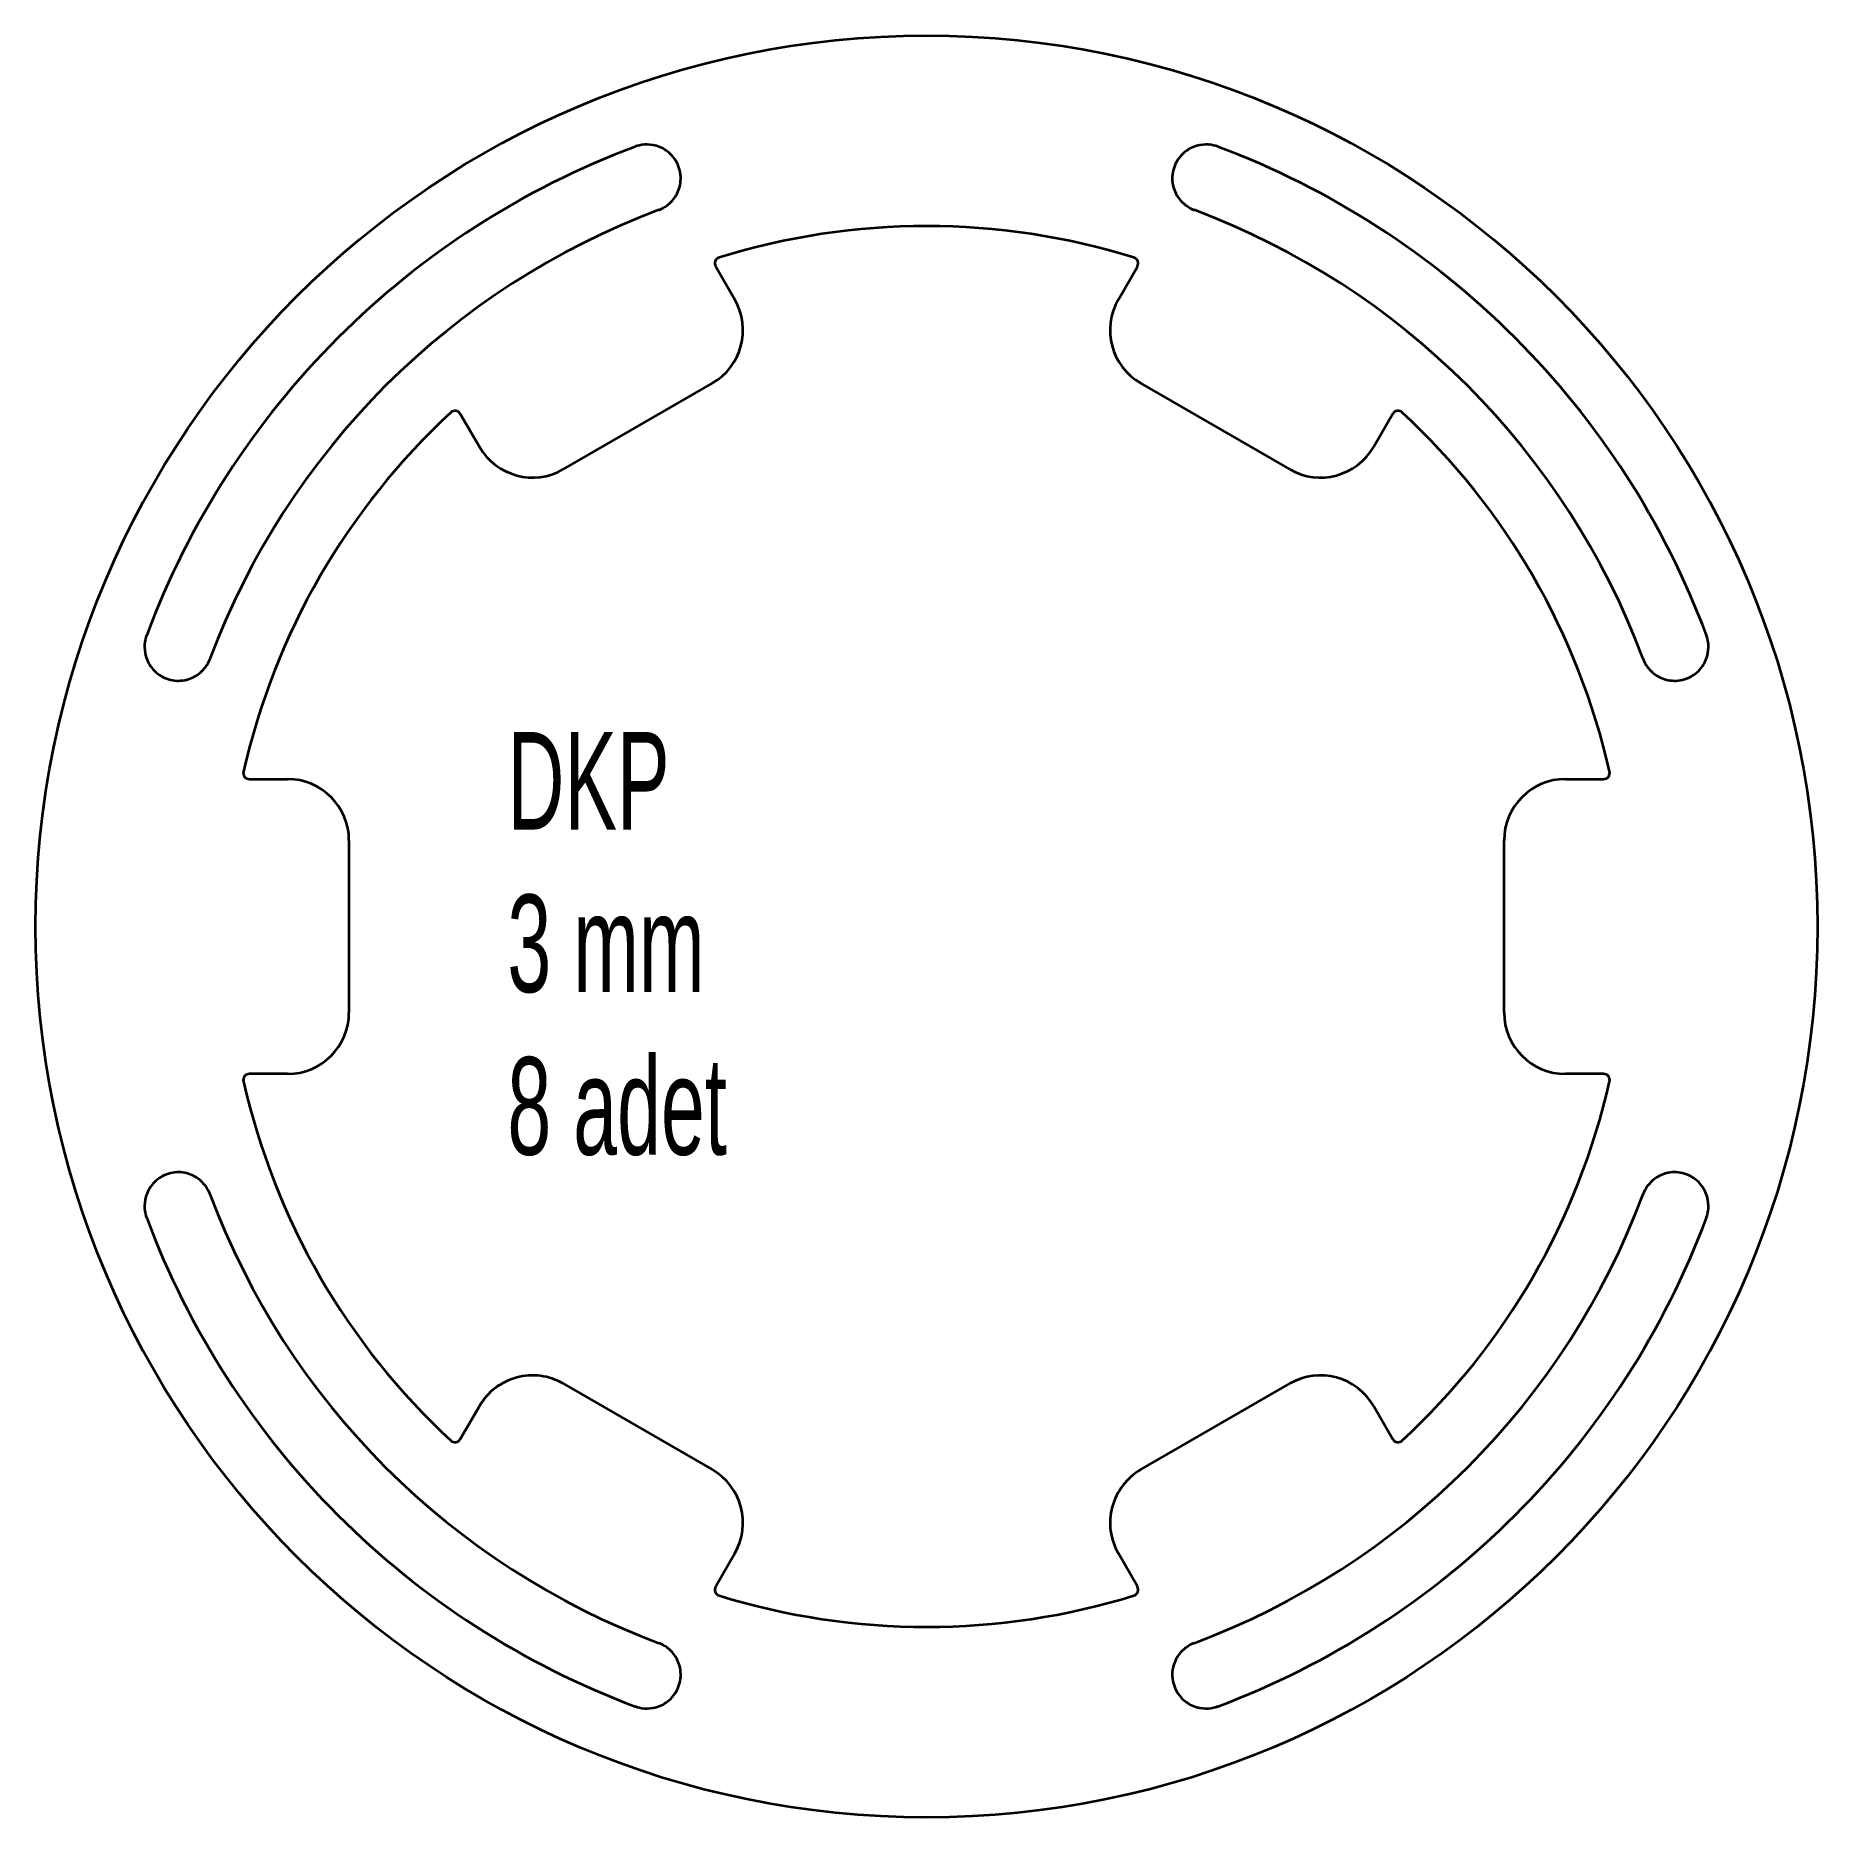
# Model space of a CAD drawing. Header units: millimetres. Extents: x 47 to 192, y 224 to 369.
import ezdxf

# ---------------------------------------------------------------- set-up
doc = ezdxf.new("R2010")
doc.units = ezdxf.units.MM
doc.styles.add('SLDTEXTSTYLE0', font='TXT', dxfattribs={"width": 0.605})

msp = doc.modelspace()

# ---------------------------------------------------------------- linework, layer by layer
at = {"color": 7, "linetype": 'Continuous', "lineweight": 35}
for p, q in [((102.2, 349.92), (103.75, 347.24)), ((134.97, 347.24), (136.52, 349.92)), ((101.92, 340.41), (89.8, 333.41)), ((148.92, 333.41), (136.8, 340.41)), ((82.97, 335.24), (81.42, 337.92)), ((157.3, 337.92), (155.75, 335.24)), ((64.26, 308.2), (67.36, 308.2)), ((171.36, 308.2), (174.46, 308.2)), ((72.36, 303.2), (72.36, 289.2)), ((166.36, 289.2), (166.36, 303.2)), ((67.36, 284.2), (64.26, 284.2)), ((174.46, 284.2), (171.36, 284.2)), ((89.8, 259), (101.92, 252)), ((136.8, 252), (148.92, 259)), ((81.42, 254.48), (82.97, 257.17)), ((155.75, 257.17), (157.3, 254.48)), ((103.75, 245.17), (102.2, 242.48)), ((136.52, 242.48), (134.97, 245.17))]:
    msp.add_line(p, q, dxfattribs=at)
msp.add_circle((119.36, 296.2), 72.5, dxfattribs=at)
for centre, radius, start, end in [((119.36, 296.2), 67.75, 110.4873, 159.5127), ((119.36, 296.2), 67.75, 20.4873, 69.5127), ((119.36, 296.2), 62.25, 110.4873, 159.5127), ((119.36, 296.2), 62.25, 20.4873, 69.5127), ((119.36, 296.2), 57, 72.7818, 107.2182), ((102.63, 350.17), 0.5, 107.2182, 210), ((136.08, 350.17), 0.5, 330, 72.7818), ((99.42, 344.74), 5, 300, 30), ((139.3, 344.74), 5, 150, 240), ((119.36, 296.2), 57, 132.7818, 167.2182), ((80.98, 337.67), 0.5, 30, 132.7818), ((157.73, 337.67), 0.5, 47.2182, 150), ((119.36, 296.2), 57, 12.7818, 47.2182), ((87.3, 337.74), 5, 210, 300), ((151.42, 337.74), 5, 240, 330), ((64.26, 308.7), 0.5, 167.2182, 270), ((67.36, 303.2), 5, 360, 90), ((171.36, 303.2), 5, 90, 180), ((174.46, 308.7), 0.5, 270, 12.7818), ((67.36, 289.2), 5, 270, 360), ((171.36, 289.2), 5, 180, 270), ((64.26, 283.7), 0.5, 90, 192.7818), ((174.46, 283.7), 0.5, 347.2182, 90), ((119.36, 296.2), 57, 192.7818, 227.2182), ((119.36, 296.2), 57, 312.7818, 347.2182), ((119.36, 296.2), 62.25, 200.4873, 249.5127), ((119.36, 296.2), 62.25, 290.4873, 339.5127), ((119.36, 296.2), 67.75, 200.4873, 249.5127), ((119.36, 296.2), 67.75, 290.4873, 339.5127), ((87.3, 254.67), 5, 60, 150), ((151.42, 254.67), 5, 30, 120), ((80.98, 254.73), 0.5, 227.2182, 330), ((157.73, 254.73), 0.5, 210, 312.7818), ((99.42, 247.67), 5, 330, 60), ((139.3, 247.67), 5, 120, 210), ((102.63, 242.23), 0.5, 150, 252.7818), ((136.08, 242.23), 0.5, 287.2182, 30), ((119.36, 296.2), 57, 252.7818, 287.2182)]:
    msp.add_arc(centre, radius, start, end, dxfattribs=at)
for points in [[(97.57, 354.51), (97.79, 354.59), (98.02, 354.71), (98.49, 355.06), (98.73, 355.3), (99.12, 355.92), (99.28, 356.3), (99.36, 356.94), (99.37, 357.17), (99.32, 357.61), (99.26, 357.84), (99.1, 358.27), (99, 358.47), (98.74, 358.84), (98.59, 359.01), (98.1, 359.44), (97.74, 359.63), (97.03, 359.83), (96.7, 359.85), (96.11, 359.81), (95.86, 359.75), (95.65, 359.67)], [(143.07, 359.67), (142.86, 359.75), (142.6, 359.81), (142.02, 359.85), (141.68, 359.83), (140.98, 359.63), (140.61, 359.44), (140.13, 359.01), (139.98, 358.84), (139.72, 358.47), (139.61, 358.27), (139.45, 357.84), (139.4, 357.61), (139.35, 357.17), (139.35, 356.94), (139.44, 356.3), (139.59, 355.92), (139.99, 355.3), (140.23, 355.06), (140.7, 354.71), (140.93, 354.59), (141.15, 354.51)], [(55.89, 319.91), (55.81, 319.7), (55.75, 319.45), (55.71, 318.86), (55.73, 318.53), (55.93, 317.82), (56.12, 317.46), (56.55, 316.97), (56.72, 316.82), (57.09, 316.56), (57.29, 316.46), (57.72, 316.3), (57.95, 316.24), (58.39, 316.19), (58.62, 316.2), (59.26, 316.28), (59.64, 316.44), (60.26, 316.83), (60.5, 317.07), (60.85, 317.54), (60.97, 317.77), (61.05, 317.99)], [(177.67, 317.99), (177.75, 317.77), (177.87, 317.54), (178.22, 317.07), (178.45, 316.83), (179.07, 316.44), (179.46, 316.28), (180.1, 316.2), (180.32, 316.19), (180.77, 316.24), (180.99, 316.3), (181.42, 316.46), (181.63, 316.56), (182, 316.82), (182.17, 316.97), (182.59, 317.46), (182.78, 317.82), (182.99, 318.53), (183.01, 318.86), (182.97, 319.45), (182.9, 319.7), (182.82, 319.91)], [(61.05, 274.41), (60.97, 274.63), (60.85, 274.86), (60.5, 275.33), (60.26, 275.57), (59.64, 275.97), (59.26, 276.12), (58.62, 276.21), (58.39, 276.21), (57.95, 276.16), (57.72, 276.11), (57.29, 275.95), (57.09, 275.84), (56.72, 275.58), (56.55, 275.43), (56.12, 274.95), (55.93, 274.58), (55.73, 273.88), (55.71, 273.54), (55.75, 272.96), (55.81, 272.7), (55.89, 272.49)], [(182.82, 272.49), (182.9, 272.7), (182.97, 272.96), (183.01, 273.54), (182.99, 273.88), (182.78, 274.58), (182.59, 274.95), (182.17, 275.43), (182, 275.58), (181.63, 275.84), (181.42, 275.95), (180.99, 276.11), (180.77, 276.16), (180.32, 276.21), (180.1, 276.21), (179.46, 276.12), (179.07, 275.97), (178.45, 275.57), (178.22, 275.33), (177.87, 274.86), (177.75, 274.63), (177.67, 274.41)], [(95.65, 232.74), (95.86, 232.66), (96.11, 232.59), (96.7, 232.55), (97.03, 232.57), (97.74, 232.78), (98.1, 232.97), (98.59, 233.39), (98.74, 233.56), (99, 233.93), (99.1, 234.14), (99.26, 234.57), (99.32, 234.79), (99.37, 235.24), (99.36, 235.46), (99.28, 236.1), (99.12, 236.49), (98.73, 237.11), (98.49, 237.34), (98.02, 237.69), (97.79, 237.81), (97.57, 237.89)], [(141.15, 237.89), (140.93, 237.81), (140.7, 237.69), (140.23, 237.34), (139.99, 237.11), (139.59, 236.49), (139.44, 236.1), (139.35, 235.46), (139.35, 235.24), (139.4, 234.79), (139.45, 234.57), (139.61, 234.14), (139.72, 233.93), (139.98, 233.56), (140.13, 233.39), (140.61, 232.97), (140.98, 232.78), (141.68, 232.57), (142.02, 232.55), (142.6, 232.59), (142.86, 232.66), (143.07, 232.74)]]:
    msp.add_open_spline(points, degree=3, knots=[0, 0, 0, 0, 0.125, 0.125, 0.25, 0.25, 0.375, 0.375, 0.4375, 0.4375, 0.5, 0.5, 0.5625, 0.5625, 0.625, 0.625, 0.75, 0.75, 0.875, 0.875, 1, 1, 1, 1], dxfattribs=at)

# ---------------------------------------------------------------- texts
at = {"color": 7, "linetype": 'Continuous', "lineweight": 0, "insert": (85.25, 312.03), "char_height": 7.9375, "attachment_point": 1, "style": 'SLDTEXTSTYLE0'}
msp.add_mtext('DKP^J3 mm^J8 adet', dxfattribs=at)

doc.saveas('drawing.dxf')
